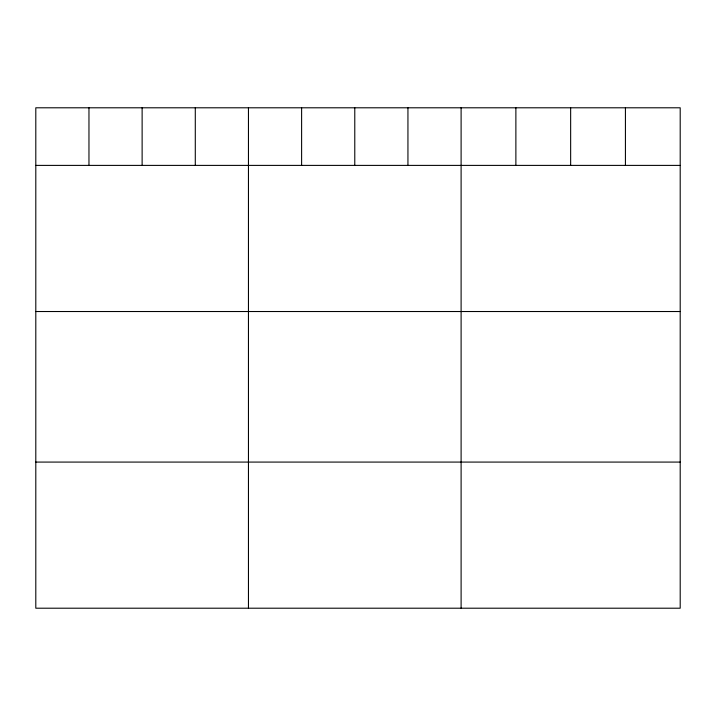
<?xml version="1.0" encoding="UTF-8"?>
<svg xmlns="http://www.w3.org/2000/svg" width="716" height="716" viewBox="0 0 716 716"><rect width="100%" height="100%" fill="white"/><g stroke="black" fill="none" stroke-linecap="round" stroke-linejoin="round"><path stroke-width="1.07" d="M680.2 165.396L680.2 608.206L35.8 608.206L35.8 107.794L680.2 107.794L680.2 165.396L35.8 165.396M35.8 311.523L680.2 311.523M35.8 462.08L680.2 462.08M625.426 107.794L625.426 165.396M570.652 107.794L570.652 165.396M515.878 107.794L515.878 165.396M461.104 107.794L461.104 608.206M407.941 107.794L407.941 165.396M354.778 107.794L354.778 165.396M301.615 107.794L301.615 165.396M248.452 107.794L248.452 608.206M195.289 107.794L195.289 165.396M142.126 107.794L142.126 165.396M88.963 107.794L88.963 165.396"/></g></svg>
